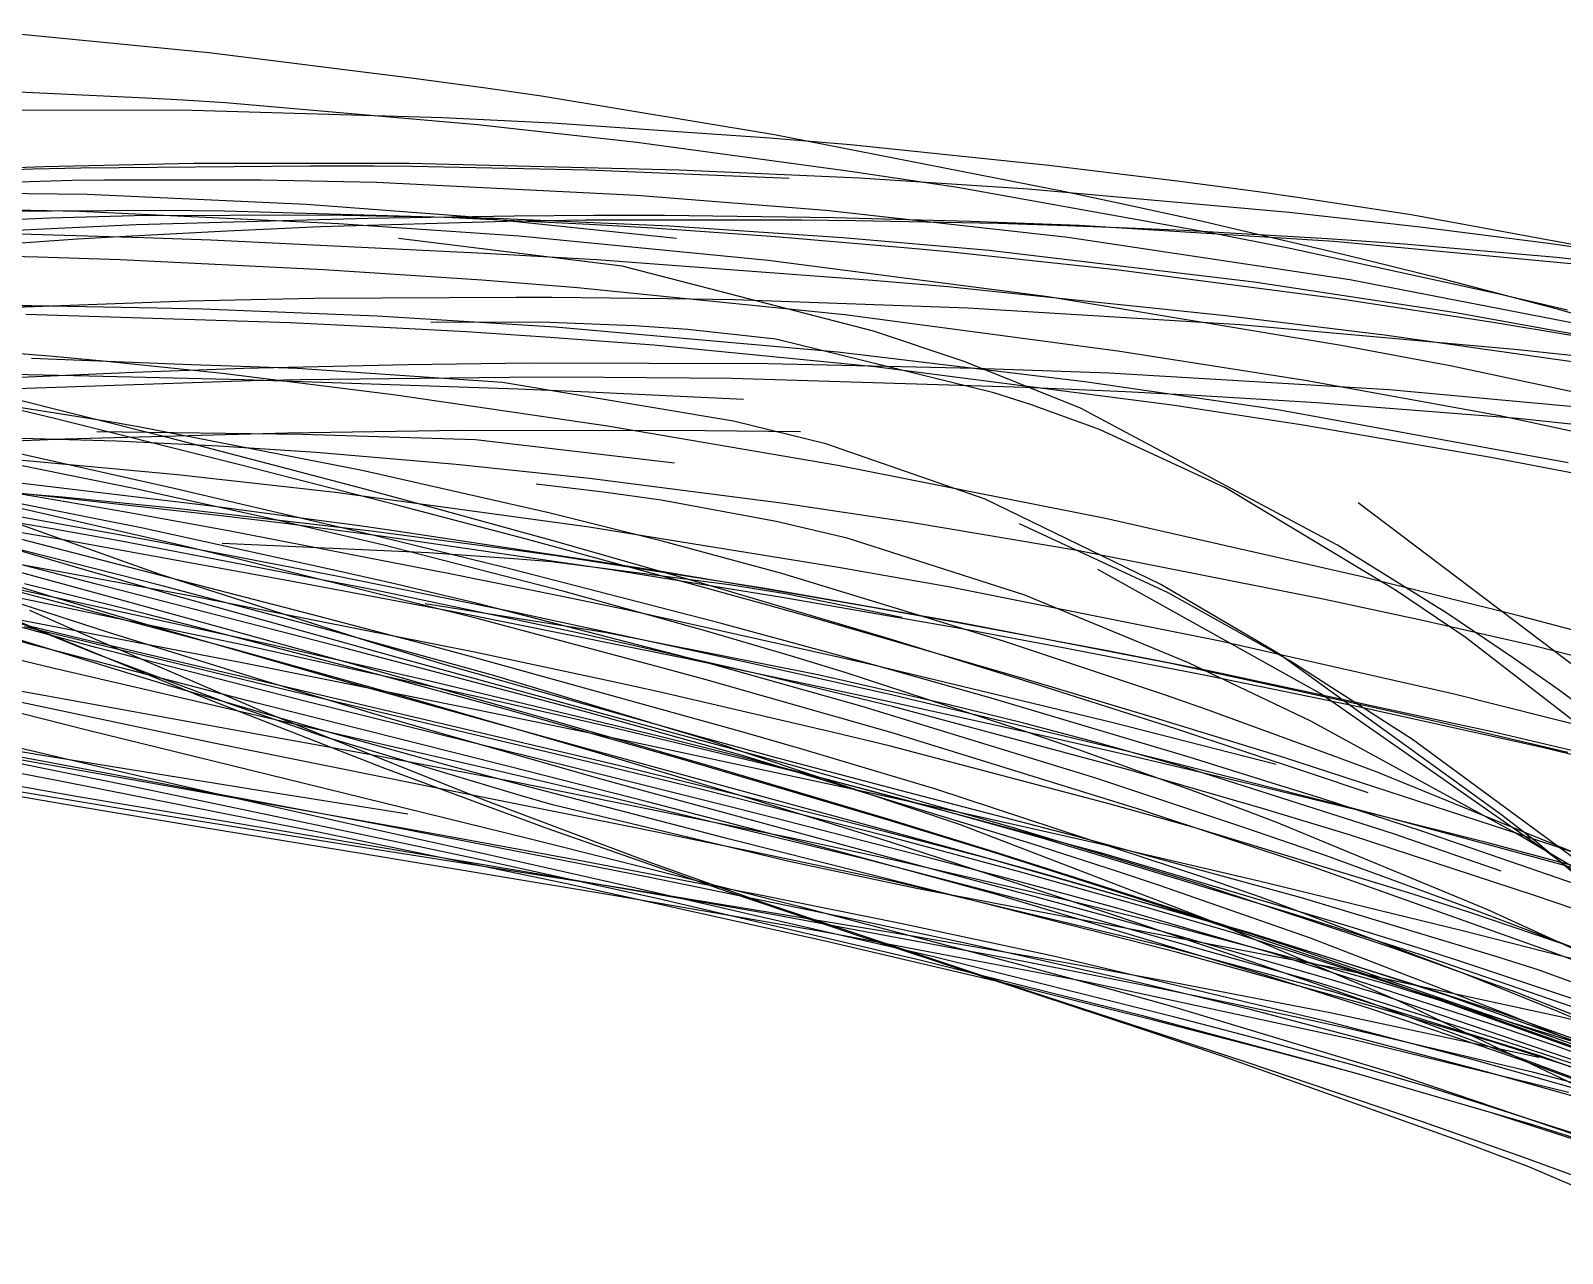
# Model space of a CAD drawing. Header units: metres. Extents: x -663 to 215, y -40 to 703.
# Drawn here: x 3.7 to 92.1, y 165.2 to 235.7 of the extents above; entities that cross this region are included whole.
import ezdxf

# ---------------------------------------------------------------- set-up
doc = ezdxf.new("R2010")
doc.units = ezdxf.units.M

msp = doc.modelspace()

# ---------------------------------------------------------------- linework, layer by layer
for p, q in [((13.992, 234.432, -2186.857), (0.957, 235.715, -2203.161)), ((25.663, 232.98, -2172.762), (13.992, 234.432, -2186.857)), ((29.963, 232.391, -2167.631), (25.663, 232.98, -2172.762)), ((10.353, 231.824, -2184.635), (0.267, 232.296, -2197.683)), ((12.508, 231.702, -2181.887), (10.353, 231.824, -2184.635)), ((14.946, 231.55, -2178.8), (12.508, 231.702, -2181.887)), ((29.492, 230.27, -2160.793), (14.946, 231.55, -2178.8)), ((33.178, 231.929, -2163.818), (29.963, 232.391, -2167.631)), ((46.623, 229.704, -2147.981), (33.178, 231.929, -2163.818)), ((12.381, 231.125, -2191.365), (0.265, 231.111, -2207.35)), ((27.473, 230.678, -2172.35), (12.381, 231.125, -2191.365)), ((33.792, 230.38, -2164.532), (27.473, 230.678, -2172.35)), ((38.68, 229.253, -2149.54), (29.492, 230.27, -2160.793)), ((46.352, 229.505, -2149.179), (33.792, 230.38, -2164.532)), ((50.999, 227.589, -2134.454), (38.68, 229.253, -2149.54)), ((51.003, 229.119, -2143.512), (46.352, 229.505, -2149.179)), ((63.29, 226.424, -2128.203), (46.623, 229.704, -2147.981)), ((62.46, 227.932, -2129.507), (51.003, 229.119, -2143.512)), ((13.11, 228.044, -2194.363), (4.491, 227.864, -2205.43)), ((25.526, 228.055, -2179.024), (13.11, 228.044, -2194.363)), ((41.123, 227.667, -2160.266), (25.526, 228.055, -2179.024)), ((4.491, 227.864, -2205.43), (-3.695, 227.568, -2216.385)), ((3.858, 227.712, -2203.596), (0.32, 227.594, -2208.268)), ((6.614, 227.788, -2200.013), (3.858, 227.712, -2203.596)), ((19.854, 227.9, -2183.491), (6.614, 227.788, -2200.013)), ((23.512, 227.891, -2179.012), (19.854, 227.9, -2183.491)), ((25.723, 227.876, -2176.322), (23.512, 227.891, -2179.012)), ((35.83, 227.664, -2164.213), (25.723, 227.876, -2176.322)), ((47.478, 227.187, -2150.403), (35.83, 227.664, -2164.213)), ((51.533, 227.193, -2147.843), (41.123, 227.667, -2160.266)), ((57.175, 226.654, -2126.854), (50.999, 227.589, -2134.454)), ((61.254, 226.575, -2136.213), (51.533, 227.193, -2147.843)), ((70.008, 227.012, -2120.204), (62.46, 227.932, -2129.507)), ((6.111, 227.059, -2197.942), (-2.278, 226.819, -2210.283)), ((6.969, 226.261, -2209.837), (-1.437, 226.357, -2222.299)), ((7.963, 227.094, -2195.274), (6.111, 227.059, -2197.942)), ((19.629, 225.677, -2192.194), (6.969, 226.261, -2209.837)), ((17.018, 227.088, -2182.687), (7.963, 227.094, -2195.274)), ((23.659, 226.96, -2173.72), (17.018, 227.088, -2182.687)), ((38.671, 226.198, -2154.106), (23.659, 226.96, -2173.72)), ((71.847, 224.032, -2108.438), (57.175, 226.654, -2126.854)), ((76.316, 225.211, -2117.861), (61.254, 226.575, -2136.213)), ((66.813, 225.682, -2123.991), (63.29, 226.424, -2128.203)), ((74.521, 226.409, -2114.599), (70.008, 227.012, -2120.204)), ((76.661, 226.11, -2111.93), (74.521, 226.409, -2114.599)), ((6.534, 225.273, -2196.218), (-1.035, 225.42, -2206.175)), ((28.772, 224.999, -2179.932), (19.629, 225.677, -2192.194)), ((49.588, 225.334, -2140.074), (38.671, 226.198, -2154.106)), ((71.063, 224.753, -2118.877), (66.813, 225.682, -2123.991)), ((83.364, 225.086, -2103.468), (76.661, 226.11, -2111.93)), ((4.832, 224.901, -2201.562), (-5.949, 224.427, -2217.396)), ((11.136, 225.328, -2197.564), (1.427, 225.268, -2210.343)), ((9.798, 224.5, -2203.911), (4.059, 224.245, -2211.164)), ((9.685, 225.033, -2194.68), (4.832, 224.901, -2201.562)), ((21.478, 224.576, -2177.464), (6.534, 225.273, -2196.218)), ((20.745, 225.071, -2179.604), (9.685, 225.033, -2194.68)), ((23.184, 224.883, -2187.71), (9.798, 224.5, -2203.911)), ((14.896, 225.304, -2192.721), (11.136, 225.328, -2197.564)), ((27.646, 224.931, -2176.787), (14.896, 225.304, -2192.721)), ((31.211, 224.692, -2167.84), (20.444, 224.388, -2180.564)), ((30.505, 224.871, -2166.694), (20.745, 225.071, -2179.604)), ((31.897, 223.846, -2164.735), (21.478, 224.576, -2177.464)), ((31.61, 225.007, -2177.775), (23.184, 224.883, -2187.71)), ((35.947, 224.526, -2166.595), (27.646, 224.931, -2176.787)), ((40.963, 223.726, -2164.04), (28.772, 224.999, -2179.932)), ((40.574, 224.432, -2153.624), (30.505, 224.871, -2166.694)), ((35.72, 224.774, -2162.573), (31.211, 224.692, -2167.84)), ((36.198, 225.038, -2172.425), (31.61, 225.007, -2177.775)), ((48.189, 224.776, -2148.15), (35.72, 224.774, -2162.573)), ((39.614, 224.313, -2162.122), (35.947, 224.526, -2166.595)), ((40.283, 225.039, -2167.691), (36.198, 225.038, -2172.425)), ((50.058, 224.914, -2156.44), (40.283, 225.039, -2167.691)), ((51.298, 224.747, -2144.563), (48.189, 224.776, -2148.15)), ((63.547, 223.786, -2122.166), (49.588, 225.334, -2140.074)), ((57.923, 224.705, -2147.399), (50.058, 224.914, -2156.44)), ((57.408, 224.632, -2137.507), (51.298, 224.747, -2144.563)), ((59.533, 224.579, -2135.051), (57.408, 224.632, -2137.507)), ((64.199, 224.466, -2140.163), (57.923, 224.705, -2147.399)), ((63.496, 224.457, -2130.459), (59.533, 224.579, -2135.051)), ((66.502, 224.345, -2126.966), (63.496, 224.457, -2130.459)), ((78.892, 223.554, -2122.924), (64.199, 224.466, -2140.163)), ((79.518, 222.774, -2108.557), (71.063, 224.753, -2118.877)), ((83.869, 224.378, -2108.474), (76.316, 225.211, -2117.861)), ((98.059, 222.365, -2084.197), (83.364, 225.086, -2103.468)), ((6.423, 223.674, -2197.822), (-6.795, 222.745, -2214.973)), ((4.059, 224.245, -2211.164), (-2.282, 223.916, -2219.428)), ((10.214, 223.755, -2196.299), (-1.17, 224.088, -2209.958)), ((8.479, 223.802, -2195.219), (6.423, 223.674, -2197.822)), ((15.045, 224.151, -2187.103), (8.479, 223.802, -2195.219)), ((14.099, 223.62, -2191.749), (10.214, 223.755, -2196.299)), ((29.894, 222.862, -2173.898), (14.099, 223.62, -2191.749)), ((20.444, 224.388, -2180.564), (15.045, 224.151, -2187.103)), ((37.837, 222.131, -2099.76), (24.928, 223.721, -2119.343)), ((46.261, 222.452, -2147.438), (31.897, 223.846, -2164.735)), ((46.686, 223.815, -2153.53), (39.614, 224.313, -2162.122)), ((50.57, 223.766, -2140.765), (40.574, 224.432, -2153.624)), ((54.341, 223.165, -2144.241), (46.686, 223.815, -2153.53)), ((59.017, 223.031, -2129.908), (50.57, 223.766, -2140.765)), ((79.817, 221.336, -2100.924), (63.547, 223.786, -2122.166)), ((70.252, 224.18, -2122.59), (66.502, 224.345, -2126.966)), ((78.525, 223.697, -2112.815), (70.252, 224.18, -2122.59)), ((76.379, 223.149, -2102.664), (71.847, 224.032, -2108.438)), ((82.953, 223.388, -2107.523), (78.525, 223.697, -2112.815)), ((91.133, 223.456, -2099.262), (83.869, 224.378, -2108.474)), ((4.129, 222.643, -2195.768), (1.137, 222.712, -2199.926)), ((36.355, 222.488, -2166.717), (29.894, 222.862, -2173.898)), ((56.644, 222.953, -2141.443), (54.341, 223.165, -2144.241)), ((66.333, 221.916, -2129.6), (56.644, 222.953, -2141.443)), ((74.293, 221.198, -2110.015), (59.017, 223.031, -2129.908)), ((88.259, 220.55, -2087.088), (76.379, 223.149, -2102.664)), ((94.113, 222.117, -2104.391), (78.892, 223.554, -2122.924)), ((85.275, 221.346, -2101.419), (79.518, 222.774, -2108.557)), ((91.749, 222.623, -2096.785), (82.953, 223.388, -2107.523)), ((97.248, 222.585, -2091.343), (91.133, 223.456, -2099.262)), ((8.87, 222.496, -2189.341), (4.129, 222.643, -2195.768)), ((20.635, 221.919, -2174.089), (8.87, 222.496, -2189.341)), ((29.738, 221.313, -2162.667), (20.635, 221.919, -2174.089)), ((52.283, 221.295, -2149.183), (36.355, 222.488, -2166.717)), ((52.346, 218.368, -2077.229), (37.837, 222.131, -2099.76)), ((62.422, 220.358, -2127.932), (46.261, 222.452, -2147.438)), ((79.294, 220.213, -2113.445), (66.333, 221.916, -2129.6)), ((102.241, 221.449, -2083.517), (91.749, 222.623, -2096.785)), ((35.254, 220.883, -2155.859), (29.738, 221.313, -2162.667)), ((56.622, 220.928, -2144.408), (52.283, 221.295, -2149.183)), ((72.666, 219.258, -2126.55), (56.622, 220.928, -2144.408)), ((85.923, 219.424, -2094.497), (74.293, 221.198, -2110.015)), ((95.033, 218.391, -2080.312), (79.817, 221.336, -2100.924)), ((91.806, 219.633, -2093.175), (85.275, 221.346, -2101.419)), ((12.776, 220.099, -2189.763), (-0.738, 219.597, -2205.424)), ((20.089, 220.262, -2181.539), (12.776, 220.099, -2189.763)), ((31.749, 220.32, -2168.732), (20.089, 220.262, -2181.539)), ((33.771, 220.316, -2166.526), (31.749, 220.32, -2168.732)), ((40.51, 220.243, -2159.225), (33.771, 220.316, -2166.526)), ((50.675, 219.312, -2137.167), (35.254, 220.883, -2155.859)), ((44.31, 220.175, -2155.122), (40.51, 220.243, -2159.225)), ((57.779, 219.694, -2140.571), (44.31, 220.175, -2155.122)), ((79.326, 217.543, -2107.045), (62.422, 220.358, -2127.932)), ((88.084, 218.876, -2102.237), (79.294, 220.213, -2113.445)), ((92.383, 219.585, -2081.571), (88.259, 220.55, -2087.088)), ((3.774, 219.826, -2197.175), (-8.598, 219.824, -2214.249)), ((18.688, 218.846, -2176.391), (3.435, 219.336, -2195.875)), ((11.012, 219.702, -2187.601), (3.774, 219.826, -2197.175)), ((13.626, 219.638, -2184.197), (11.012, 219.702, -2187.601)), ((23.695, 219.23, -2171.432), (13.626, 219.638, -2184.197)), ((33.966, 218.611, -2158.709), (23.695, 219.23, -2171.432)), ((66.435, 217.228, -2118.124), (50.675, 219.312, -2137.167)), ((73.491, 218.738, -2123.328), (57.779, 219.694, -2140.571)), ((81.818, 218.144, -2116.185), (72.666, 219.258, -2126.55)), ((94.918, 217.809, -2082.17), (85.923, 219.424, -2094.497)), ((100.757, 217.105, -2081.542), (91.806, 219.633, -2093.175)), ((23.349, 218.632, -2170.577), (18.688, 218.846, -2176.391)), ((28.852, 218.325, -2163.804), (23.349, 218.632, -2170.577)), ((33.655, 218.865, -2162.627), (26.796, 218.894, -2173.274)), ((33.392, 218.031, -2158.27), (28.852, 218.325, -2163.804)), ((38.556, 218.675, -2154.806), (33.655, 218.865, -2162.627)), ((50.274, 217.152, -2138.797), (33.966, 218.611, -2158.709)), ((41.621, 218.47, -2149.828), (38.556, 218.675, -2154.806)), ((46.704, 217.904, -2141.386), (41.621, 218.47, -2149.828)), ((57.571, 216.618, -2068.973), (52.346, 218.368, -2077.229)), ((89.528, 217.298, -2105.126), (73.491, 218.738, -2123.328)), ((92.72, 218.113, -2096.229), (88.084, 218.876, -2102.237)), ((39.664, 217.557, -2150.694), (33.392, 218.031, -2158.27)), ((52.405, 216.322, -2135.409), (39.664, 217.557, -2150.694)), ((59.277, 214.81, -2119.464), (46.704, 217.904, -2141.386)), ((85.694, 216.348, -2099.021), (79.326, 217.543, -2107.045)), ((93.726, 216.452, -2102.335), (81.818, 218.144, -2116.185)), ((4.802, 216.923, -2184.935), (2.598, 217.107, -2188.213)), ((12.969, 216.429, -2183.404), (3.754, 216.798, -2196.409)), ((8.086, 216.624, -2180.131), (4.802, 216.923, -2184.935)), ((14.782, 215.924, -2170.604), (8.086, 216.624, -2180.131)), ((32.517, 216.53, -2172.7), (25.473, 216.438, -2180.271)), ((46.239, 216.479, -2158.078), (32.517, 216.53, -2172.7)), ((64.52, 215.447, -2121.35), (50.274, 217.152, -2138.797)), ((64.275, 213.935, -2058.188), (57.571, 216.618, -2068.973)), ((77.244, 215.53, -2104.935), (66.435, 217.228, -2118.124)), ((96.354, 216.564, -2097.175), (89.528, 217.298, -2105.126)), ((7.093, 215.783, -2195.301), (-4.361, 216.001, -2208.631)), ((9.664, 215.994, -2197.656), (-3.768, 215.378, -2213.087)), ((16.002, 215.567, -2185.354), (7.093, 215.783, -2195.301)), ((16.003, 216.216, -2190.591), (9.664, 215.994, -2197.656)), ((15.864, 216.328, -2179.238), (12.969, 216.429, -2183.404)), ((24.773, 214.686, -2156.851), (14.782, 215.924, -2170.604)), ((19.089, 216.214, -2174.53), (15.864, 216.328, -2179.238)), ((25.473, 216.438, -2180.271), (16.003, 216.216, -2190.591)), ((30.928, 215.409, -2156.472), (19.089, 216.214, -2174.53)), ((31.341, 215.7, -2170.982), (19.253, 215.568, -2184.269)), ((34.355, 215.711, -2167.696), (31.341, 215.7, -2170.982)), ((44.136, 215.633, -2157.108), (34.355, 215.711, -2167.696)), ((61.094, 215.121, -2138.687), (44.136, 215.633, -2157.108)), ((58.205, 216.216, -2145.287), (46.239, 216.479, -2158.078)), ((69.562, 214.099, -2114.647), (52.405, 216.322, -2135.409)), ((65.935, 215.942, -2136.951), (58.205, 216.216, -2145.287)), ((82.095, 214.987, -2119.037), (65.935, 215.942, -2136.951)), ((96.072, 214.153, -2085.574), (85.694, 216.348, -2099.021)), ((5.087, 213.325, -2207.172), (-2.956, 215.275, -2220.965)), ((11.756, 212.195, -2201.575), (-0.008, 215.156, -2221.402)), ((16.427, 215.498, -2187.442), (1.573, 215.007, -2204.436)), ((31.82, 215.02, -2168.35), (16.002, 215.567, -2185.354)), ((19.253, 215.568, -2184.269), (16.427, 215.498, -2187.442)), ((44.262, 213.18, -2134.899), (30.928, 215.409, -2156.472)), ((35.913, 214.854, -2164.006), (31.82, 215.02, -2168.35)), ((44.838, 214.428, -2154.612), (35.913, 214.854, -2164.006)), ((61.389, 214.15, -2115.704), (59.277, 214.81, -2119.464)), ((66.875, 214.871, -2132.358), (61.094, 215.121, -2138.687)), ((75.656, 213.828, -2107.523), (64.52, 215.447, -2121.35)), ((70.887, 214.67, -2127.94), (66.875, 214.871, -2132.358)), ((88.468, 213.487, -2090.977), (77.244, 215.53, -2104.935)), ((99.486, 213.384, -2098.728), (82.095, 214.987, -2119.037)), ((4.395, 213.766, -2200.388), (1.106, 214.269, -2206.223)), ((36.994, 212.891, -2140.474), (24.773, 214.686, -2156.851)), ((65.369, 212.699, -2108.511), (61.389, 214.15, -2115.704)), ((79.108, 206.025, -2033.124), (64.275, 213.935, -2058.188)), ((77.129, 212.957, -2105.366), (69.562, 214.099, -2114.647)), ((77.914, 214.247, -2120.116), (70.887, 214.67, -2127.94)), ((89.489, 213.342, -2106.903), (77.914, 214.247, -2120.116)), ((8.404, 213.115, -2193.192), (4.395, 213.766, -2200.388)), ((15.782, 210.657, -2189.195), (5.087, 213.325, -2207.172)), ((10.03, 212.841, -2190.255), (8.404, 213.115, -2193.192)), ((49.591, 211.876, -2125.984), (44.262, 213.18, -2134.899)), ((92.403, 210.777, -2085.983), (75.656, 213.828, -2107.523)), ((103.264, 210.275, -2071.851), (88.468, 213.487, -2090.977)), ((104.987, 211.694, -2088.344), (89.489, 213.342, -2106.903)), ((5.711, 212.135, -2209.689), (-4.47, 211.73, -2222.248)), ((8.66, 212.032, -2212.655), (-2.046, 212.334, -2228.533)), ((18.526, 212.483, -2194.753), (5.711, 212.135, -2209.689)), ((19.398, 212.414, -2199.218), (7.535, 212.571, -2221.283)), ((22.835, 210.342, -2166.788), (10.03, 212.841, -2190.255)), ((18.168, 210.531, -2190.926), (11.756, 212.195, -2201.575)), ((28.554, 212.635, -2183.455), (18.526, 212.483, -2194.753)), ((29.381, 212.097, -2178.468), (19.398, 212.414, -2199.218)), ((42.611, 212.628, -2167.966), (28.554, 212.635, -2183.455)), ((40.854, 210.748, -2152.576), (29.381, 212.097, -2178.468)), ((50.28, 210.62, -2122.901), (36.994, 212.891, -2140.474)), ((48.124, 212.572, -2161.931), (42.611, 212.628, -2167.966)), ((72.635, 209.332, -2095.017), (65.369, 212.699, -2108.511)), ((87.952, 211.074, -2091.803), (77.129, 212.957, -2105.366)), ((9.662, 209.298, -2191.932), (-0.462, 211.351, -2209.963)), ((12.076, 209.273, -2187.295), (1.063, 211.752, -2205.253)), ((14.548, 211.742, -2204.115), (8.66, 212.032, -2212.655)), ((20.19, 211.374, -2196.046), (14.548, 211.742, -2204.115)), ((28.261, 210.687, -2184.655), (20.19, 211.374, -2196.046)), ((58.772, 208.673, -2110.044), (49.591, 211.876, -2125.984)), ((12.188, 210.086, -2178.258), (2.629, 210.964, -2192.397)), ((24.776, 208.349, -2174.29), (15.782, 210.657, -2189.195)), ((22.998, 209.251, -2182.971), (18.168, 210.531, -2190.926)), ((33.61, 207.888, -2146.951), (22.835, 210.342, -2166.788)), ((35.952, 209.881, -2173.898), (28.261, 210.687, -2184.655)), ((65.725, 207.559, -2102.371), (50.28, 210.62, -2122.901)), ((92.98, 210.119, -2085.393), (87.952, 211.074, -2091.803)), ((11.129, 204.358, -2186.703), (-4.74, 209.993, -2208.397)), ((9.198, 207.922, -2206.578), (-0.265, 209.554, -2221.769)), ((14.315, 208.247, -2170.692), (1.538, 209.78, -2188.464)), ((21.297, 209.073, -2165.159), (12.188, 210.086, -2178.258)), ((36.766, 209.086, -2164.076), (32.874, 209.54, -2172.792)), ((47.155, 208.431, -2158.289), (35.952, 209.881, -2173.898)), ((4.863, 206.982, -2199.823), (-9.13, 209.398, -2219.921)), ((5.641, 205.722, -2191.66), (-5.601, 208.637, -2207.73)), ((10.191, 206.365, -2204.227), (-1.836, 208.555, -2223.627)), ((12.33, 206.018, -2197.072), (0.383, 208.77, -2215.166)), ((5.542, 208.786, -2192.282), (0.586, 209.205, -2199.77)), ((14.856, 207.698, -2166.033), (0.626, 209.281, -2185.918)), ((7.383, 207.571, -2189.075), (2.262, 208.589, -2196.412)), ((12.28, 208.129, -2182.338), (5.542, 208.786, -2192.282)), ((17.681, 207.532, -2177.265), (9.662, 209.298, -2191.932)), ((22.904, 206.727, -2169.829), (12.076, 209.273, -2187.295)), ((35.94, 207.073, -2144.598), (21.297, 209.073, -2165.159)), ((26.593, 208.283, -2177.082), (22.998, 209.251, -2182.971)), ((40.085, 208.625, -2156.473), (36.766, 209.086, -2164.076)), ((46.727, 207.384, -2140.843), (40.085, 208.625, -2156.473)), ((68.909, 203.762, -2091.628), (58.772, 208.673, -2110.044)), ((82.458, 203.435, -2076.034), (72.635, 209.332, -2095.017)), ((5.494, 206.347, -2208.798), (-7.205, 208.504, -2229.447)), ((6.631, 204.663, -2201.207), (-6.545, 208.508, -2224.513)), ((15.224, 206.832, -2197.089), (9.198, 207.922, -2206.578)), ((23.357, 206.834, -2166.42), (12.28, 208.129, -2182.338)), ((20.19, 207.475, -2162.724), (14.315, 208.247, -2170.692)), ((18.388, 207.267, -2161.195), (14.856, 207.698, -2166.033)), ((32.246, 206.384, -2162.017), (24.776, 208.349, -2174.29)), ((33.848, 206.28, -2165.275), (26.593, 208.283, -2177.082)), ((40.146, 206.253, -2134.941), (33.61, 207.888, -2146.951)), ((54.614, 207.322, -2147.875), (47.155, 208.431, -2158.289)), ((94.066, 198.058, -1999.483), (80.289, 208.459, -2019.476)), ((7.514, 203.779, -2187.572), (-4.214, 206.788, -2204.43)), ((8.939, 206.253, -2193.962), (4.863, 206.982, -2199.823)), ((10.188, 206.999, -2185.061), (7.383, 207.571, -2189.075)), ((21.474, 204.526, -2168.884), (10.188, 206.999, -2185.061)), ((27.891, 204.374, -2177.564), (15.224, 206.832, -2197.089)), ((24.094, 206.026, -2165.357), (17.681, 207.532, -2177.265)), ((24.04, 206.532, -2153.553), (18.388, 207.267, -2161.195)), ((22.552, 207.154, -2159.549), (20.19, 207.475, -2162.724)), ((24.541, 206.878, -2156.89), (22.552, 207.154, -2159.549)), ((30.622, 205.877, -2156.142), (23.357, 206.834, -2166.42)), ((36.645, 205.044, -2140.966), (24.541, 206.878, -2156.89)), ((50.309, 204.739, -2124.613), (35.94, 207.073, -2144.598)), ((50.809, 206.438, -2131.109), (46.727, 207.384, -2140.843)), ((64.095, 205.721, -2134.536), (54.614, 207.322, -2147.875)), ((69.345, 203.275, -2078.29), (60.764, 207.251, -2094.736)), ((80.45, 204.218, -2082.32), (65.725, 207.559, -2102.371)), ((11.303, 203.672, -2182.941), (2.12, 206.014, -2196.012)), ((18.706, 203.956, -2188.123), (5.494, 206.347, -2208.798)), ((23.593, 203.422, -2172.69), (8.939, 206.253, -2193.962)), ((12.345, 205.964, -2200.8), (10.191, 206.365, -2204.227)), ((15.782, 205.203, -2191.861), (12.33, 206.018, -2197.072)), ((14.672, 205.525, -2197.12), (12.345, 205.964, -2200.8)), ((26.659, 205.587, -2180.487), (14.757, 206.127, -2203.76)), ((31.047, 204.736, -2156.758), (22.904, 206.727, -2169.829)), ((37.194, 204.6, -2136.101), (24.04, 206.532, -2153.553)), ((34.493, 203.354, -2145.794), (24.094, 206.026, -2165.357)), ((41.576, 203.857, -2146.779), (32.246, 206.384, -2162.017)), ((42.271, 203.877, -2151.647), (33.848, 206.28, -2165.275)), ((47.046, 204.386, -2122.316), (40.146, 206.253, -2134.941)), ((61.069, 203.139, -2106.606), (50.809, 206.438, -2131.109)), ((85.416, 202.093, -2022.036), (79.108, 206.025, -2033.124)), ((8.202, 200.99, -2189.024), (-6.08, 205.594, -2212.209)), ((4.881, 204.581, -2201.606), (1.276, 205.225, -2206.643)), ((20, 201.997, -2170.454), (5.641, 205.722, -2191.66)), ((21.266, 204.248, -2186.829), (14.672, 205.525, -2197.12)), ((29.548, 201.766, -2171.071), (15.782, 205.203, -2191.861)), ((31.857, 205.226, -2169.915), (26.659, 205.587, -2180.487)), ((34.038, 205.401, -2151.337), (30.622, 205.877, -2156.142)), ((33.757, 205.071, -2166), (31.857, 205.226, -2169.915)), ((44.163, 203.709, -2143.987), (33.757, 205.071, -2166)), ((46.095, 203.52, -2134.496), (34.038, 205.401, -2151.337)), ((40.083, 204.498, -2136.474), (36.645, 205.044, -2140.966)), ((78.282, 202.917, -2114.129), (64.095, 205.721, -2134.536)), ((8.338, 203.022, -2200.638), (2.15, 204.711, -2209.684)), ((13.313, 203.031, -2189.811), (4.881, 204.581, -2201.606)), ((11.717, 203.207, -2191.874), (6.631, 204.663, -2201.207)), ((23.151, 200.483, -2168.854), (11.129, 204.358, -2186.703)), ((31.682, 202.137, -2170.84), (21.266, 204.248, -2186.829)), ((24.803, 203.765, -2164.102), (21.474, 204.526, -2168.884)), ((29.798, 203.994, -2174.645), (27.891, 204.374, -2177.564)), ((43.484, 201.522, -2136.797), (31.047, 204.736, -2156.758)), ((47.187, 202.983, -2122.964), (37.194, 204.6, -2136.101)), ((47.163, 203.321, -2127.262), (40.083, 204.498, -2136.474)), ((59.842, 200.49, -2099.092), (47.046, 204.386, -2122.316)), ((56.75, 203.599, -2115.646), (50.309, 204.739, -2124.613)), ((78.144, 197.451, -2071.604), (65.275, 204.63, -2096.083)), ((89.636, 201.933, -2069.464), (80.45, 204.218, -2082.32)), ((7.465, 199.745, -2189.764), (-2.211, 203.69, -2203.697)), ((15.933, 200.269, -2188.646), (1.077, 203.388, -2210.203)), ((15.36, 200.04, -2182.032), (1.448, 203.758, -2203.769)), ((4.957, 203.049, -2195.376), (1.821, 203.977, -2200.25)), ((17.581, 200.268, -2188.055), (2.807, 203.504, -2209.721)), ((5.217, 203.333, -2194.805), (3.349, 203.794, -2197.735)), ((10.477, 202.015, -2186.597), (5.217, 203.333, -2194.805)), ((10.728, 202.957, -2182.899), (7.514, 203.779, -2187.572)), ((21.224, 201.05, -2168.359), (11.303, 203.672, -2182.941)), ((28.008, 202.189, -2173.87), (18.706, 203.956, -2188.123)), ((35.255, 200.966, -2155.483), (23.593, 203.422, -2172.69)), ((29.495, 202.655, -2157.343), (24.803, 203.765, -2164.102)), ((34.371, 203.06, -2167.681), (29.798, 203.994, -2174.645)), ((42.696, 201.068, -2130.259), (34.493, 203.354, -2145.794)), ((46.249, 202.566, -2139.166), (41.576, 203.857, -2146.779)), ((53.182, 200.631, -2134.028), (42.271, 203.877, -2151.647)), ((45.577, 203.491, -2140.974), (44.163, 203.709, -2143.987)), ((47.256, 203.212, -2137.384), (45.577, 203.491, -2140.974)), ((57.462, 201.532, -2118.602), (46.095, 203.52, -2134.496)), ((52.173, 202.454, -2120.754), (47.163, 203.321, -2127.262)), ((72.327, 200.478, -2093.662), (56.75, 203.599, -2115.646)), ((75.66, 199.795, -2078.924), (68.909, 203.762, -2091.628)), ((76.394, 199.334, -2064.573), (69.345, 203.275, -2078.29)), ((86.469, 200.715, -2068.09), (82.458, 203.435, -2076.034)), ((4.009, 201.203, -2192.237), (-0.713, 203.2, -2199.675)), ((10.126, 201.531, -2187.155), (4.957, 203.049, -2195.376)), ((21.963, 199.259, -2180.827), (8.338, 203.022, -2200.638)), ((21.846, 200.091, -2166.367), (10.728, 202.957, -2182.899)), ((24.942, 199.522, -2166.581), (11.717, 203.207, -2191.874)), ((29.313, 199.845, -2167.199), (13.313, 203.031, -2189.811)), ((36.836, 200.981, -2156.223), (26.466, 202.642, -2176.425)), ((42.734, 199.229, -2138.046), (29.495, 202.655, -2157.343)), ((38.084, 202.285, -2162.049), (34.371, 203.06, -2167.681)), ((49.345, 201.701, -2134.123), (46.249, 202.566, -2139.166)), ((57.424, 201.188, -2109.516), (47.187, 202.983, -2122.964)), ((53.962, 201.843, -2123), (47.256, 203.212, -2137.384)), ((57.103, 201.571, -2114.345), (52.173, 202.454, -2120.754)), ((70.513, 199.228, -2084.419), (61.069, 203.139, -2106.606)), ((84.011, 201.683, -2105.74), (78.282, 202.917, -2114.129)), ((4.992, 198.925, -2175.878), (-7.102, 201.81, -2193.372)), ((6.781, 200.573, -2188.057), (0.206, 202.185, -2198.36)), ((12.299, 199.932, -2185.397), (0.342, 202.23, -2203.636)), ((7.466, 200.119, -2187.634), (0.563, 201.992, -2198.591)), ((6.79, 200.871, -2189.837), (3.668, 202.261, -2194.926)), ((18.68, 199.061, -2173.08), (10.126, 201.531, -2187.155)), ((13.306, 201.297, -2182.197), (10.477, 202.015, -2186.597)), ((24.377, 200.851, -2163.874), (20, 201.997, -2170.454)), ((41.485, 199.478, -2153.522), (28.008, 202.189, -2173.87)), ((39.994, 198.994, -2155.199), (29.548, 201.766, -2171.071)), ((45.056, 199.259, -2150.551), (31.682, 202.137, -2170.84)), ((51.926, 199.202, -2141.127), (38.084, 202.285, -2162.049)), ((52.264, 199.137, -2122.641), (43.484, 201.522, -2136.797)), ((61.024, 198.319, -2115.054), (49.345, 201.701, -2134.123)), ((65.839, 199.923, -2102.935), (57.103, 201.571, -2114.345)), ((69.577, 199.174, -2101.476), (57.462, 201.532, -2118.602)), ((90.186, 200.269, -2096.548), (84.011, 201.683, -2105.74)), ((89.266, 199.505, -2015.105), (85.416, 202.093, -2022.036)), ((95.876, 200.283, -2060.525), (89.636, 201.933, -2069.464)), ((11.651, 197.929, -2189.226), (0.097, 201.454, -2207.716)), ((3.89, 200.262, -2193.169), (0.301, 201.24, -2199.094)), ((17.123, 197.984, -2174.526), (3.354, 201.321, -2196.777)), ((13.628, 197.247, -2176.374), (4.009, 201.203, -2192.237)), ((16.867, 196.524, -2172.695), (6.79, 200.871, -2189.837)), ((17.19, 198.198, -2173.675), (8.202, 200.99, -2189.024)), ((22.956, 198.769, -2167.259), (13.306, 201.297, -2182.197)), ((30.359, 198.515, -2154.492), (21.224, 201.05, -2168.359)), ((26.293, 200.346, -2160.974), (24.377, 200.851, -2163.874)), ((45.577, 198.616, -2139.955), (35.255, 200.966, -2155.483)), ((49.221, 198.527, -2131.679), (36.836, 200.981, -2156.223)), ((47.547, 199.644, -2121.048), (42.696, 201.068, -2130.259)), ((61.822, 197.963, -2120.041), (53.182, 200.631, -2134.028)), ((63.371, 200.09, -2101.679), (57.424, 201.188, -2109.516)), ((95.219, 193.946, -2050.094), (86.469, 200.715, -2068.09)), ((16.787, 196.917, -2171.812), (3.89, 200.262, -2193.169)), ((21.335, 197.15, -2165.029), (6.781, 200.573, -2188.057)), ((15.189, 196.863, -2178.035), (7.465, 199.745, -2189.764)), ((19.612, 197.007, -2168.288), (7.466, 200.119, -2187.634)), ((15.818, 199.246, -2180.096), (12.299, 199.932, -2185.397)), ((25.839, 197.122, -2165.77), (15.36, 200.04, -2182.032)), ((30.704, 197.005, -2167.146), (15.933, 200.269, -2188.646)), ((26.741, 198.184, -2174.614), (17.581, 200.268, -2188.055)), ((32.207, 197.353, -2150.536), (21.846, 200.091, -2166.367)), ((27.498, 199.149, -2162.148), (23.151, 200.483, -2168.854)), ((29.229, 199.569, -2156.501), (26.293, 200.346, -2160.974)), ((37.15, 198.179, -2156), (29.313, 199.845, -2167.199)), ((69.177, 197.364, -2082.232), (59.842, 200.49, -2099.092)), ((71.702, 198.465, -2090.615), (63.371, 200.09, -2101.679)), ((71.59, 198.791, -2095.369), (65.839, 199.923, -2102.935)), ((85.833, 197.422, -2074.066), (72.327, 200.478, -2093.662)), ((88.583, 190.439, -2053.187), (75.66, 199.795, -2078.924)), ((100.493, 197.679, -2080.712), (90.186, 200.269, -2096.548)), ((7.037, 195.334, -2199.451), (-10.165, 199.663, -2219.775)), ((4.792, 197.293, -2168.064), (-3.74, 198.849, -2180.712)), ((19.494, 195.569, -2154.678), (4.992, 198.925, -2175.878)), ((29.519, 196.496, -2159.798), (15.818, 199.246, -2180.096)), ((21.903, 198.142, -2167.678), (18.68, 199.061, -2173.08)), ((32.722, 196.223, -2165.158), (21.963, 199.259, -2180.827)), ((28.243, 198.613, -2160.161), (24.942, 199.522, -2166.581)), ((42.316, 194.958, -2137.567), (27.498, 199.149, -2162.148)), ((44.732, 195.256, -2132.017), (29.229, 199.569, -2156.501)), ((42.689, 198.26, -2151.089), (39.994, 198.994, -2155.199)), ((50.637, 197.549, -2139.775), (41.485, 199.478, -2153.522)), ((51.678, 196.725, -2124.816), (42.734, 199.229, -2138.046)), ((53.447, 197.37, -2137.857), (45.056, 199.259, -2150.551)), ((50.707, 198.686, -2115.042), (47.547, 199.644, -2121.048)), ((66.077, 195.797, -2119.591), (51.926, 199.202, -2141.127)), ((59.252, 197.164, -2111.3), (52.264, 199.137, -2122.641)), ((82.572, 196.358, -2082.684), (69.577, 199.174, -2101.476)), ((77.566, 195.863, -2068.148), (70.513, 199.228, -2084.419)), ((83.435, 194.806, -2050.634), (76.394, 199.334, -2064.573)), ((91.707, 197.789, -2010.642), (89.266, 199.505, -2015.105)), ((20.106, 197.274, -2169.678), (17.123, 197.984, -2174.526)), ((24.285, 196.068, -2161.18), (17.19, 198.198, -2173.675)), ((35.678, 194.313, -2143.67), (21.903, 198.142, -2167.678)), ((31.105, 196.56, -2154.666), (22.956, 198.769, -2167.259)), ((39.775, 195.038, -2155.354), (26.741, 198.184, -2174.614)), ((36.853, 196.262, -2143.163), (28.243, 198.613, -2160.161)), ((42.687, 194.815, -2134.982), (30.359, 198.515, -2154.492)), ((39.947, 197.567, -2151.983), (37.15, 198.179, -2156)), ((53.411, 195.191, -2134.557), (42.689, 198.26, -2151.089)), ((53.427, 196.709, -2127.924), (45.577, 198.616, -2139.955)), ((56.625, 196.832, -2116.976), (49.221, 198.527, -2131.679)), ((61.262, 195.223, -2094.924), (50.707, 198.686, -2115.042)), ((68.362, 196.124, -2103.005), (61.024, 198.319, -2115.054)), ((69.778, 195.422, -2107.082), (61.822, 197.963, -2120.041)), ((88.127, 195.227, -2073.002), (71.59, 198.791, -2095.369)), ((78.172, 197.142, -2081.934), (71.702, 198.465, -2090.615)), ((10.386, 196.28, -2159.795), (4.792, 197.293, -2168.064)), ((18.966, 195.793, -2177.015), (11.651, 197.929, -2189.226)), ((24.146, 193.133, -2158.213), (13.628, 197.247, -2176.374)), ((35.885, 193.514, -2143.596), (20.106, 197.274, -2169.678)), ((37.626, 193.304, -2138.721), (21.335, 197.15, -2165.029)), ((36.308, 194.086, -2149.532), (25.839, 197.122, -2165.77)), ((35.32, 196.516, -2145.717), (32.207, 197.353, -2150.536)), ((50.022, 195.221, -2137.31), (39.947, 197.567, -2151.983)), ((53.258, 196.986, -2135.84), (50.637, 197.549, -2139.775)), ((66.959, 194.147, -2117.286), (53.447, 197.37, -2137.857)), ((70.553, 193.786, -2092.689), (59.252, 197.164, -2111.3)), ((71.539, 196.545, -2077.969), (69.177, 197.364, -2082.232)), ((91.091, 188.4, -2045.478), (78.144, 197.451, -2071.604)), ((80.747, 196.602, -2078.456), (78.172, 197.142, -2081.934)), ((97.374, 194.526, -2056.722), (85.833, 197.422, -2074.066)), ((94.823, 195.497, -2004.841), (91.707, 197.789, -2010.642)), ((14.282, 194.608, -2177.106), (2.822, 197.023, -2192.486)), ((17.703, 194.953, -2148.984), (10.386, 196.28, -2159.795)), ((20.548, 195.006, -2169.602), (15.189, 196.863, -2178.035)), ((31.376, 193.231, -2147.369), (16.787, 196.917, -2171.812)), ((29.924, 191.283, -2149.423), (16.867, 196.524, -2172.695)), ((34.754, 193.248, -2143.873), (19.612, 197.007, -2168.288)), ((36.431, 195.075, -2149.642), (29.519, 196.496, -2159.798)), ((37.487, 195.445, -2157.219), (30.704, 197.005, -2167.146)), ((41.346, 193.667, -2138.801), (31.105, 196.56, -2154.666)), ((42.776, 193.309, -2150.412), (32.722, 196.223, -2165.158)), ((44.696, 193.909, -2130.884), (35.32, 196.516, -2145.717)), ((40.527, 195.261, -2135.852), (36.853, 196.262, -2143.163)), ((65.157, 192.575, -2104.374), (51.678, 196.725, -2124.816)), ((61.862, 195.076, -2122.898), (53.258, 196.986, -2135.84)), ((66.995, 193.077, -2106.425), (53.427, 196.709, -2127.924)), ((60.941, 195.764, -2108.419), (56.625, 196.832, -2116.976)), ((78.864, 193.871, -2064.749), (71.539, 196.545, -2077.969)), ((91.018, 194.323, -2064.317), (80.747, 196.602, -2078.456)), ((85.457, 195.705, -2078.461), (82.572, 196.358, -2082.684)), ((4.788, 193.478, -2195.594), (-7.866, 195.885, -2214.787)), ((5.601, 193.713, -2198.448), (-2.528, 195.632, -2208.09)), ((19.488, 192.266, -2183.341), (7.037, 195.334, -2199.451)), ((21.232, 195.144, -2173.171), (18.966, 195.793, -2177.015)), ((30.8, 192.957, -2137.901), (19.494, 195.569, -2154.678)), ((26.733, 195.345, -2156.814), (24.285, 196.068, -2161.18)), ((36.418, 192.589, -2139.111), (26.733, 195.345, -2156.814)), ((46.461, 193.287, -2143.975), (37.487, 195.445, -2157.219)), ((65.347, 194.603, -2099.704), (60.941, 195.764, -2108.419)), ((75.564, 193.378, -2104.964), (66.077, 195.797, -2119.591)), ((76.063, 193.749, -2090.249), (68.362, 196.124, -2103.005)), ((77.547, 192.858, -2094.308), (69.778, 195.422, -2107.082)), ((89.352, 189.432, -2041.53), (77.566, 195.863, -2068.148)), ((92.384, 194.058, -2068.153), (85.457, 195.705, -2078.461)), ((4.282, 193.903, -2206.192), (0.447, 194.55, -2211.713)), ((21.148, 193.212, -2167.529), (14.282, 194.608, -2177.106)), ((23.452, 193.899, -2140.474), (17.703, 194.953, -2148.984)), ((31.947, 191.577, -2150.707), (20.548, 195.006, -2169.602)), ((28.007, 193.262, -2161.401), (21.232, 195.144, -2173.171)), ((39.16, 194.508, -2145.642), (36.431, 195.075, -2149.642)), ((51.285, 191.91, -2127.885), (39.16, 194.508, -2145.642)), ((44.695, 193.805, -2148.036), (39.775, 195.038, -2155.354)), ((43.953, 194.326, -2128.999), (40.527, 195.261, -2135.852)), ((46.67, 193.775, -2130.049), (42.316, 194.958, -2137.567)), ((57.359, 189.879, -2110.5), (42.687, 194.815, -2134.982)), ((48.136, 194.279, -2126.54), (44.732, 195.256, -2132.017)), ((53.232, 194.445, -2132.593), (50.022, 195.221, -2137.31)), ((65.998, 191.083, -2113.379), (53.232, 194.445, -2132.593)), ((67.818, 190.726, -2111.79), (53.411, 195.191, -2134.557)), ((64.126, 194.242, -2089.456), (61.262, 195.223, -2094.924)), ((67.172, 193.864, -2114.876), (61.862, 195.076, -2122.898)), ((70.47, 193.159, -2089.608), (65.347, 194.603, -2099.704)), ((92.736, 187.958, -2031.708), (83.435, 194.806, -2050.634)), ((99.829, 192.476, -2056.579), (88.127, 195.227, -2073.002)), ((6.457, 191.512, -2197.733), (-6.645, 193.827, -2217.362)), ((9.209, 192.173, -2165.404), (-1.76, 194.398, -2181.96)), ((12.584, 191.955, -2180.832), (-0.688, 194.304, -2200.815)), ((16.992, 191.843, -2187.954), (4.282, 193.903, -2206.192)), ((10.154, 192.656, -2192.839), (5.601, 193.713, -2198.448)), ((31.571, 192.374, -2128.398), (23.452, 193.899, -2140.474)), ((43.016, 192.306, -2130.517), (35.678, 194.313, -2143.67)), ((44.702, 191.564, -2136.468), (36.308, 194.086, -2149.532)), ((53.118, 190.176, -2120.405), (41.346, 193.667, -2138.801)), ((45.848, 193.808, -2125.199), (43.953, 194.326, -2128.999)), ((54.333, 191.265, -2133.55), (44.695, 193.805, -2148.036)), ((61.406, 188.81, -2103.246), (44.696, 193.909, -2130.884)), ((49.744, 192.738, -2117.357), (45.848, 193.808, -2125.199)), ((53.867, 191.873, -2117.155), (46.67, 193.775, -2130.049)), ((55.925, 191.953, -2113.745), (48.136, 194.279, -2126.54)), ((71.091, 191.729, -2076.113), (64.126, 194.242, -2089.456)), ((79.931, 190.848, -2097.183), (66.959, 194.147, -2117.286)), ((74.396, 192.16, -2103.883), (67.172, 193.864, -2114.876)), ((75.282, 192.32, -2084.81), (70.553, 193.786, -2092.689)), ((88.937, 189.569, -2068.46), (76.063, 193.749, -2090.249)), ((81.288, 192.959, -2060.369), (78.864, 193.871, -2064.749)), ((103.277, 191.366, -2046.815), (91.018, 194.323, -2064.317)), ((8.973, 190.806, -2192.582), (-2.379, 192.709, -2209.167)), ((5.325, 192.42, -2168.769), (0.606, 193.329, -2175.98)), ((12.345, 192.058, -2184.252), (4.788, 193.478, -2195.594)), ((15.665, 191.395, -2185.795), (10.154, 192.656, -2192.839)), ((26.495, 192.143, -2159.863), (21.148, 193.212, -2167.529)), ((33.449, 189.689, -2141.583), (24.146, 193.133, -2158.213)), ((31.185, 192.398, -2155.792), (28.007, 193.262, -2161.401)), ((36.939, 191.526, -2128.687), (30.8, 192.957, -2137.901)), ((39.294, 191.222, -2133.954), (31.376, 193.231, -2147.369)), ((41.523, 191.564, -2132.841), (34.754, 193.248, -2143.873)), ((42.282, 191.961, -2132.874), (35.885, 193.514, -2143.596)), ((50.399, 190.151, -2117.612), (37.626, 193.304, -2138.721)), ((49.576, 191.293, -2140.356), (42.776, 193.309, -2150.412)), ((50.535, 192.276, -2137.923), (46.461, 193.287, -2143.975)), ((60.215, 189.771, -2096.108), (49.744, 192.738, -2117.357)), ((74.832, 190.814, -2093.631), (66.995, 193.077, -2106.425)), ((82.345, 189.366, -2066.321), (70.47, 193.159, -2089.608)), ((80.876, 191.738, -2088.794), (77.547, 192.858, -2094.308)), ((94.176, 187.694, -2036.837), (81.288, 192.959, -2060.369)), ((6.288, 190.956, -2197.588), (-1.215, 192.244, -2208.976)), ((16.766, 190.166, -2151.488), (5.325, 192.42, -2168.769)), ((24.98, 188.867, -2141.853), (9.209, 192.173, -2165.404)), ((17.059, 191.173, -2177.206), (12.345, 192.058, -2184.252)), ((26.016, 189.547, -2160.749), (12.584, 191.955, -2180.832)), ((25.469, 190.495, -2175.771), (16.992, 191.843, -2187.954)), ((29.899, 189.712, -2168.877), (19.488, 192.266, -2183.341)), ((38.711, 189.699, -2141.493), (26.495, 192.143, -2159.863)), ((44.037, 189.065, -2132.292), (31.185, 192.398, -2155.792)), ((47.789, 189.076, -2103.849), (31.571, 192.374, -2128.398)), ((38.426, 192.028, -2135.401), (36.418, 192.589, -2139.111)), ((51.825, 188.39, -2110.004), (38.426, 192.028, -2135.401)), ((53.232, 189.186, -2114.185), (42.282, 191.961, -2132.874)), ((54.716, 189.115, -2108.878), (43.016, 192.306, -2130.517)), ((65.57, 188.24, -2115.1), (50.535, 192.276, -2137.923)), ((55.265, 191.041, -2122.049), (51.285, 191.91, -2127.885)), ((64.06, 189.215, -2097.912), (53.867, 191.873, -2117.155)), ((71.391, 186.855, -2087.177), (55.925, 191.953, -2113.745)), ((73.825, 189.702, -2090.897), (65.157, 192.575, -2104.374)), ((80.892, 190.577, -2093.894), (74.396, 192.16, -2103.883)), ((78.2, 191.398, -2079.911), (75.282, 192.32, -2084.81)), ((13.609, 189.737, -2186.591), (6.288, 190.956, -2197.588)), ((20.212, 189.192, -2177.408), (6.457, 191.512, -2197.733)), ((24.221, 189.467, -2174.254), (15.665, 191.395, -2185.795)), ((24.825, 189.707, -2165.628), (17.059, 191.173, -2177.206)), ((39.556, 187.684, -2131.747), (29.924, 191.283, -2149.423)), ((33.818, 191.049, -2147.54), (31.947, 191.577, -2150.707)), ((47.555, 187.756, -2123.188), (33.818, 191.049, -2147.54)), ((51.715, 187.939, -2105.967), (36.939, 191.526, -2128.687)), ((50.189, 188.38, -2115.206), (39.294, 191.222, -2133.954)), ((44.294, 190.872, -2128.302), (41.523, 191.564, -2132.841)), ((53.371, 188.867, -2122.881), (44.702, 191.564, -2136.468)), ((53.189, 190.207, -2134.981), (49.576, 191.293, -2140.356)), ((62.061, 189.122, -2121.779), (54.333, 191.265, -2133.55)), ((58.261, 190.379, -2117.649), (55.265, 191.041, -2122.049)), ((70.767, 189.755, -2106.074), (65.998, 191.083, -2113.379)), ((75.606, 190.024, -2067.429), (71.091, 191.729, -2076.113)), ((84.025, 189.5, -2070.01), (78.2, 191.398, -2079.911)), ((22.986, 188.568, -2172.266), (8.973, 190.806, -2192.582)), ((20.214, 189.477, -2146.305), (16.766, 190.166, -2151.488)), ((46.649, 190.28, -2124.431), (44.294, 190.872, -2128.302)), ((55.839, 187.911, -2109.124), (46.649, 190.28, -2124.431)), ((53.046, 189.482, -2113.194), (50.399, 190.151, -2117.612)), ((59.273, 188.291, -2110.701), (53.118, 190.176, -2120.405)), ((59.477, 188.28, -2125.542), (53.189, 190.207, -2134.981)), ((65.427, 188.764, -2107.071), (58.261, 190.379, -2117.649)), ((77.725, 187.449, -2095.717), (67.818, 190.726, -2111.79)), ((79.848, 189.295, -2085.272), (74.832, 190.814, -2093.631)), ((87.774, 184.976, -2043.688), (75.606, 190.024, -2067.429)), ((82.208, 190.254, -2093.622), (79.931, 190.848, -2097.183)), ((87.772, 188.842, -2083.173), (80.892, 190.577, -2093.894)), ((91.925, 187.612, -2078.132), (82.208, 190.254, -2093.622)), ((90.545, 188.918, -2049.182), (88.583, 190.439, -2053.187)), ((22.879, 188.216, -2172.773), (13.609, 189.737, -2186.591)), ((32.009, 187.212, -2160.031), (20.212, 189.192, -2177.408)), ((34.647, 186.478, -2124.664), (20.214, 189.477, -2146.305)), ((29.433, 188.301, -2166.93), (24.221, 189.467, -2174.254)), ((39.343, 186.871, -2143.908), (24.825, 189.707, -2165.628)), ((27.916, 189.203, -2157.911), (26.016, 189.547, -2160.749)), ((35.34, 187.833, -2146.806), (27.916, 189.203, -2157.911)), ((32.401, 189.098, -2165.302), (29.899, 189.712, -2168.877)), ((43.871, 186.04, -2122.379), (33.449, 189.689, -2141.583)), ((45.383, 188.338, -2131.098), (38.711, 189.699, -2141.493)), ((58.869, 187.969, -2103.376), (53.046, 189.482, -2113.194)), ((60.838, 187.16, -2100.977), (53.232, 189.186, -2114.185)), ((61.951, 187.117, -2095.16), (54.716, 189.115, -2108.878)), ((72.035, 184.249, -2084.549), (57.359, 189.879, -2110.5)), ((71.239, 186.44, -2073.47), (60.215, 189.771, -2096.108)), ((76.693, 184.7, -2098.829), (62.061, 189.122, -2121.779)), ((77.029, 185.683, -2071.731), (64.06, 189.215, -2097.912)), ((83.388, 185.91, -2086.072), (70.767, 189.755, -2106.074)), ((78.415, 188.117, -2083.642), (73.825, 189.702, -2090.897)), ((90.461, 185.81, -2066.885), (79.848, 189.295, -2085.272)), ((88.54, 187.213, -2054.18), (82.345, 189.366, -2066.321)), ((94.128, 186.014, -2052.345), (84.025, 189.5, -2070.01)), ((94.846, 187.579, -2058.27), (88.937, 189.569, -2068.46)), ((97.603, 184.53, -2023.066), (89.352, 189.432, -2041.53)), ((33.253, 186.946, -2157.376), (22.986, 188.568, -2172.266)), ((29.502, 187.899, -2135.112), (24.98, 188.867, -2141.853)), ((37.881, 186.414, -2154.443), (29.433, 188.301, -2166.93)), ((48.107, 185.153, -2141.059), (32.401, 189.098, -2165.302)), ((57.235, 185.741, -2107.165), (44.037, 189.065, -2132.292)), ((53.32, 186.655, -2118.325), (45.383, 188.338, -2131.098)), ((53.601, 187.824, -2094.93), (47.789, 189.076, -2103.849)), ((59.376, 185.878, -2099.119), (50.189, 188.38, -2115.206)), ((58.306, 186.645, -2097.486), (51.825, 188.39, -2110.004)), ((65.797, 184.815, -2103.101), (53.371, 188.867, -2122.881)), ((70.764, 184.614, -2092.276), (59.273, 188.291, -2110.701)), ((70.719, 184.703, -2108.305), (59.477, 188.28, -2125.542)), ((66.418, 187.191, -2094.749), (61.406, 188.81, -2103.246)), ((74.494, 186.656, -2093.544), (65.427, 188.764, -2107.071)), ((79.534, 184.101, -2093.155), (65.57, 188.24, -2115.1)), ((98.916, 185.871, -2065.319), (87.772, 188.842, -2083.173)), ((98.689, 182.1, -2031.93), (90.545, 188.918, -2049.182)), ((92.658, 187.235, -2042.249), (91.091, 188.4, -2045.478)), ((37.336, 185.806, -2151.274), (22.879, 188.216, -2172.773)), ((35.966, 186.49, -2125.473), (29.502, 187.899, -2135.112)), ((45.8, 185.82, -2131.071), (35.34, 187.833, -2146.806)), ((45.934, 185.415, -2119.847), (39.556, 187.684, -2131.747)), ((54.824, 186.22, -2109.844), (47.555, 187.756, -2123.188)), ((64.131, 184.719, -2086.294), (51.715, 187.939, -2105.967)), ((63.24, 185.598, -2079.871), (53.601, 187.824, -2094.93)), ((60.364, 186.713, -2101.505), (55.839, 187.911, -2109.124)), ((73.906, 183.688, -2077.232), (58.869, 187.969, -2103.376)), ((91.172, 182.65, -2073.019), (77.725, 187.449, -2095.717)), ((87.19, 184.912, -2069.404), (78.415, 188.117, -2083.642)), ((99.043, 185.59, -2066.517), (91.925, 187.612, -2078.132)), ((43.092, 185.307, -2143.642), (32.009, 187.212, -2160.031)), ((37.809, 186.224, -2150.754), (33.253, 186.946, -2157.376)), ((49.554, 183.179, -2102.152), (34.647, 186.478, -2124.664)), ((39.925, 185.613, -2119.56), (35.966, 186.49, -2125.473)), ((50.95, 184.483, -2126.356), (39.343, 186.871, -2143.908)), ((69.191, 182.865, -2091.3), (53.32, 186.655, -2118.325)), ((62.023, 185.641, -2090.231), (58.306, 186.645, -2097.486)), ((62.563, 186.122, -2097.78), (60.364, 186.713, -2101.505)), ((68.216, 185.086, -2087.948), (60.838, 187.16, -2100.977)), ((72.935, 183.946, -2073.643), (61.951, 187.117, -2095.16)), ((68.836, 186.392, -2090.608), (66.418, 187.191, -2094.749)), ((74.671, 185.719, -2081.42), (71.391, 186.855, -2087.177)), ((86.239, 183.8, -2075.651), (74.494, 186.656, -2093.544)), ((43.248, 184.795, -2142.464), (37.336, 185.806, -2151.274)), ((52.158, 183.868, -2129.669), (37.809, 186.224, -2150.754)), ((53.744, 182.759, -2128.858), (37.881, 186.414, -2154.443)), ((55.083, 182.069, -2096.658), (39.925, 185.613, -2119.56)), ((51.19, 183.572, -2108.599), (43.871, 186.04, -2122.379)), ((53.901, 184.186, -2118.776), (45.8, 185.82, -2131.071)), ((66.152, 184.051, -2088.254), (54.824, 186.22, -2109.844)), ((66.035, 183.508, -2089.894), (57.235, 185.741, -2107.165)), ((75.287, 181.107, -2070.333), (59.376, 185.878, -2099.119)), ((66.053, 184.544, -2082.289), (62.023, 185.641, -2090.231)), ((66.321, 185.091, -2091.366), (62.563, 186.122, -2097.78)), ((69.712, 184.004, -2069.582), (63.24, 185.598, -2079.871)), ((77.543, 183.342, -2075.335), (68.836, 186.392, -2090.608)), ((82.381, 182.744, -2050.176), (71.239, 186.44, -2073.47)), ((86.387, 181.303, -2060.111), (74.671, 185.719, -2081.42)), ((88.178, 182.318, -2047.756), (77.029, 185.683, -2071.731)), ((86.738, 184.838, -2080.653), (83.388, 185.91, -2086.072)), ((92.732, 185.035, -2062.871), (90.461, 185.81, -2066.885)), ((46.61, 184.691, -2138.422), (43.092, 185.307, -2143.642)), ((49.532, 183.691, -2133.067), (43.248, 184.795, -2142.464)), ((60.354, 180.599, -2092.245), (45.934, 185.415, -2119.847)), ((60.814, 182.046, -2117.04), (46.61, 184.691, -2138.422)), ((60.517, 181.886, -2120.368), (48.107, 185.153, -2141.059)), ((77.836, 180.82, -2063.746), (64.131, 184.719, -2086.294)), ((72.869, 182.428, -2091.67), (65.797, 184.815, -2103.101)), ((75.394, 182.46, -2075.573), (66.321, 185.091, -2091.366)), ((73.164, 183.633, -2079.091), (68.216, 185.086, -2087.948)), ((77.323, 182.538, -2097.979), (70.719, 184.703, -2108.305)), ((83.912, 182.38, -2087.213), (76.693, 184.7, -2098.829)), ((95.656, 181.796, -2065.774), (86.738, 184.838, -2080.653)), ((91.495, 183.277, -2062.273), (87.19, 184.912, -2069.404)), ((97.162, 180.696, -2024.974), (87.774, 184.976, -2043.688)), ((57.797, 183.013, -2115.892), (50.95, 184.483, -2126.356)), ((54.585, 183.46, -2126.078), (52.158, 183.868, -2129.669)), ((62.8, 182.287, -2105.1), (53.901, 184.186, -2118.776)), ((69.835, 183.501, -2074.764), (66.053, 184.544, -2082.289)), ((79.087, 181.595, -2062.481), (66.152, 184.051, -2088.254)), ((78.173, 181.757, -2055.825), (69.712, 184.004, -2069.582)), ((82.22, 180.755, -2073.42), (70.764, 184.614, -2092.276)), ((82.705, 179.687, -2064.747), (72.035, 184.249, -2084.549)), ((78.024, 182.411, -2063.439), (72.935, 183.946, -2073.643)), ((83.819, 182.769, -2086.287), (79.534, 184.101, -2093.155)), ((64.497, 180.839, -2110.334), (49.532, 183.691, -2133.067)), ((59.973, 180.732, -2086.207), (49.554, 183.179, -2102.152)), ((63.621, 179.473, -2084.492), (51.19, 183.572, -2108.599)), ((63.433, 181.917, -2112.845), (54.585, 183.46, -2126.078)), ((67.289, 180.859, -2101.153), (57.797, 183.013, -2115.892)), ((69.88, 182.517, -2082.222), (66.035, 183.508, -2089.894)), ((74.299, 182.242, -2065.776), (69.835, 183.501, -2074.764)), ((85.026, 179.81, -2057.262), (73.164, 183.633, -2079.091)), ((84.849, 180.245, -2057.559), (73.906, 183.688, -2077.232)), ((89.175, 178.849, -2054.102), (77.543, 183.342, -2075.335)), ((98.155, 180.743, -2056.915), (86.239, 183.8, -2075.651)), ((96.883, 181.153, -2053.152), (91.495, 183.277, -2062.273)), ((55.897, 182.253, -2125.271), (53.744, 182.759, -2128.858)), ((68.011, 178.821, -2076.697), (55.083, 182.069, -2096.658)), ((69.714, 178.787, -2100.813), (55.897, 182.253, -2125.271)), ((69.119, 180.395, -2104.329), (60.814, 182.046, -2117.04)), ((78.808, 178.461, -2079.711), (62.8, 182.287, -2105.1)), ((78.993, 180.221, -2073.847), (69.191, 182.865, -2091.3)), ((81.56, 179.296, -2058.094), (69.88, 182.517, -2082.222)), ((77.788, 180.73, -2083.624), (72.869, 182.428, -2091.67)), ((78.757, 180.945, -2056.678), (74.299, 182.242, -2065.776)), ((88.676, 178.161, -2051.554), (75.394, 182.46, -2075.573)), ((91.083, 177.788, -2075.607), (77.323, 182.538, -2097.979)), ((85.474, 180.019, -2048.079), (78.024, 182.411, -2063.439)), ((89.385, 180.225, -2035.273), (82.381, 182.744, -2050.176)), ((85.986, 182.081, -2082.784), (83.819, 182.769, -2086.287)), ((93.873, 178.963, -2070.659), (83.912, 182.38, -2087.213)), ((94.355, 179.286, -2068.91), (85.986, 182.081, -2082.784)), ((90.68, 181.52, -2042.236), (88.178, 182.318, -2047.756)), ((96.68, 180.591, -2063.46), (91.172, 182.65, -2073.019)), ((65.755, 180.459, -2111.288), (60.517, 181.886, -2120.368)), ((69.504, 180.813, -2103.651), (63.433, 181.917, -2112.845)), ((82.28, 180.607, -2049.035), (78.173, 181.757, -2055.825)), ((91.946, 178.802, -2035.599), (79.087, 181.595, -2062.481)), ((91.814, 179.121, -2049.964), (86.387, 181.303, -2060.111)), ((101.339, 177.65, -2017.548), (90.68, 181.52, -2042.236)), ((68.49, 178.622, -2072.968), (59.973, 180.732, -2086.207)), ((73.844, 176.185, -2065.598), (60.354, 180.599, -2092.245)), ((79.975, 177.492, -2086.089), (64.497, 180.839, -2110.334)), ((69.358, 179.454, -2104.905), (65.755, 180.459, -2111.288)), ((74.144, 179.219, -2090.329), (67.289, 180.859, -2101.153)), ((76.173, 178.91, -2093.361), (69.119, 180.395, -2104.329)), ((78.68, 179.036, -2089.486), (69.504, 180.813, -2103.651)), ((81.013, 179.275, -2059.746), (75.287, 181.107, -2070.333)), ((81.461, 179.44, -2077.557), (77.788, 180.73, -2083.624)), ((88.666, 177.426, -2045.235), (77.836, 180.82, -2063.746)), ((81.53, 180.116, -2050.961), (78.757, 180.945, -2056.678)), ((95.074, 176.164, -2051.432), (82.22, 180.755, -2073.42)), ((93.534, 177.118, -2029.753), (82.28, 180.607, -2049.035)), ((68.047, 178.012, -2075.758), (63.621, 179.473, -2084.492)), ((82.367, 175.534, -2080.568), (69.358, 179.454, -2104.905)), ((90.84, 176.543, -2051.775), (78.993, 180.221, -2073.847)), ((95.311, 174.33, -2053.846), (81.461, 179.44, -2077.557)), ((94.547, 175.689, -2022.952), (81.53, 180.116, -2050.961)), ((94.501, 174.061, -2041.71), (82.705, 179.687, -2064.747)), ((88.349, 179.089, -2051.163), (84.849, 180.245, -2057.559)), ((94.291, 176.516, -2039.683), (85.026, 179.81, -2057.262)), ((95.18, 176.536, -2027.182), (85.474, 180.019, -2048.079)), ((97.987, 176.823, -2016.527), (89.385, 180.225, -2035.273)), ((77.544, 176.264, -2061.623), (68.011, 178.821, -2076.697)), ((75.842, 176.707, -2061.339), (68.49, 178.622, -2072.968)), ((72.172, 178.147, -2096.339), (69.714, 178.787, -2100.813)), ((87.685, 175.644, -2068.189), (74.144, 179.219, -2090.329)), ((79.795, 178.12, -2087.668), (76.173, 178.91, -2093.361)), ((90.716, 176.462, -2070.282), (78.68, 179.036, -2089.486)), ((87.392, 177.12, -2047.736), (81.013, 179.275, -2059.746)), ((88.106, 177.344, -2044.138), (81.56, 179.296, -2058.094)), ((98.059, 175.619, -2032.911), (88.349, 179.089, -2051.163)), ((93.998, 176.869, -2045.072), (89.175, 178.849, -2054.102)), ((97.286, 176.804, -2039.502), (91.814, 179.121, -2049.964)), ((95.609, 177.926, -2027.758), (91.946, 178.802, -2035.599)), ((72.46, 176.544, -2066.936), (68.047, 178.012, -2075.758)), ((74.561, 177.513, -2091.936), (72.172, 178.147, -2096.339)), ((86.95, 176.335, -2066.421), (78.808, 178.461, -2079.711)), ((90.436, 175.594, -2070.487), (79.795, 178.12, -2087.668)), ((91.683, 177.134, -2046.009), (88.676, 178.161, -2051.554)), ((95.845, 176.091, -2067.658), (91.083, 177.788, -2075.607)), ((76.999, 176.853, -2087.389), (74.561, 177.513, -2091.936)), ((80.09, 175.996, -2081.54), (76.999, 176.853, -2087.389)), ((92.432, 174.434, -2065.818), (79.975, 177.492, -2086.089)), ((89.682, 176.322, -2043.378), (87.392, 177.12, -2047.736)), ((92.814, 175.847, -2033.864), (88.106, 177.344, -2044.138)), ((92.865, 176.038, -2037.9), (88.666, 177.426, -2045.235)), ((98.069, 174.821, -2033.976), (91.683, 177.134, -2046.009)), ((86.354, 171.578, -2038.021), (72.46, 176.544, -2066.936)), ((84.018, 172.747, -2044.862), (73.844, 176.185, -2065.598)), ((80.123, 175.551, -2054.477), (75.842, 176.707, -2061.339)), ((80.397, 175.475, -2057.056), (77.544, 176.264, -2061.623)), ((84.392, 174.756, -2073.239), (80.09, 175.996, -2081.54)), ((95.879, 173.797, -2051.392), (86.95, 176.335, -2066.421)), ((97.402, 173.461, -2028.363), (89.682, 176.322, -2043.378)), ((103.36, 171.957, -2027.206), (90.84, 176.543, -2051.775)), ((90.38, 172.583, -2037.547), (80.123, 175.551, -2054.477)), ((87.985, 173.275, -2044.66), (80.397, 175.475, -2057.056)), ((95.04, 171.254, -2055.355), (82.367, 175.534, -2080.568)), ((93.717, 173.934, -2058.048), (87.685, 175.644, -2068.189)), ((99.801, 173.14, -2054.82), (90.436, 175.594, -2070.487)), ((96.035, 171.024, -2049.743), (84.392, 174.756, -2073.239)), ((102.902, 168.433, -2018.911), (87.985, 173.275, -2044.66)), ((89.852, 170.688, -2032.687), (84.018, 172.747, -2044.862)), ((101.363, 169.083, -2018.571), (90.38, 172.583, -2037.547)), ((90.137, 170.149, -2029.949), (86.354, 171.578, -2038.021)), ((93.427, 169.381, -2025.107), (89.852, 170.688, -2032.687)), ((101.823, 165.16, -2003.808), (90.137, 170.149, -2029.949))]:
    msp.add_line(p, q)

doc.saveas('drawing.dxf')
